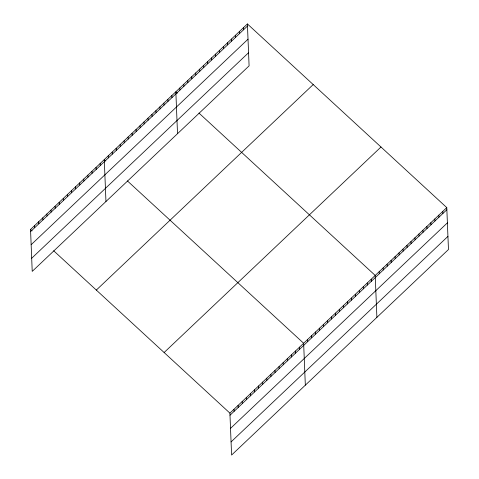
<?xml version="1.0" encoding="UTF-8"?>
<svg xmlns="http://www.w3.org/2000/svg" width="479" height="479" viewBox="0 0 479 479"><rect width="100%" height="100%" fill="white"/><g stroke="black" fill="none" stroke-linecap="round" stroke-linejoin="round"><path stroke-width="0.72" d="M247.404 23.95L249.092 65.862L32.219 271.383L30.536 229.471L247.404 23.95L446.781 207.617L448.464 249.529L231.597 455.05L229.908 413.137L53.666 250.774M30.62 231.567L247.487 26.052M31.147 244.709L248.02 39.188M31.692 258.241L248.559 52.726M96.327 290.076L313.2 84.561M164.117 352.526L380.991 147.005M229.908 413.137L446.781 207.617M229.998 415.233L446.865 209.718M230.525 428.376L447.392 222.855M231.064 441.913L447.937 236.392M177.38 93.189L175.841 91.77L177.523 133.683M198.971 113.08L375.213 275.437L376.895 317.355M105.811 161.01L104.272 159.591L105.955 201.509M127.402 180.9L303.644 343.257L305.333 385.176M30.536 229.471L32.075 230.89M442.806 211.383L442.889 213.484M438.83 215.155L438.914 217.25M434.854 218.921L434.938 221.023M430.878 222.687L430.962 224.789M426.903 226.459L426.987 228.555M422.927 230.225L423.011 232.321M418.951 233.992L419.035 236.093M414.976 237.758L415.059 239.859M411 241.53L411.084 243.625M407.024 245.296L407.108 247.398M403.049 249.062L403.132 251.164M399.073 252.834L399.157 254.93M395.097 256.6L395.181 258.696M391.115 260.366L391.205 262.468M387.14 264.133L387.23 266.234M383.164 267.905L383.248 270M379.188 271.671L379.272 273.772M371.237 279.209L371.321 281.305M367.261 282.975L367.345 285.071M363.286 286.741L363.369 288.843M359.31 290.508L359.394 292.609M355.334 294.28L355.418 296.375M351.358 298.046L351.442 300.147M347.383 301.812L347.467 303.914M343.407 305.584L343.491 307.68M339.431 309.35L339.515 311.446M335.456 313.116L335.539 315.218M331.48 316.882L331.564 318.984M327.504 320.655L327.588 322.75M323.529 324.421L323.612 326.522M319.553 328.187L319.637 330.288M315.577 331.953L315.661 334.055M311.601 335.725L311.685 337.821M307.626 339.491L307.71 341.593M299.549 347.143L299.632 349.239M295.453 351.023L295.537 353.125M291.358 354.903L291.442 357.005M287.262 358.789L287.346 360.885M283.167 362.669L283.251 364.77M279.065 366.549L279.155 368.65M274.97 370.435L275.054 372.53M270.875 374.315L270.958 376.416M266.779 378.2L266.863 380.296M262.684 382.08L262.767 384.176M258.588 385.96L258.672 388.062M243.428 27.716L243.512 29.818M254.487 389.846L254.577 391.942M239.452 31.488L239.536 33.584M250.391 393.726L250.475 395.828M235.476 35.254L235.56 37.35M246.296 397.606L246.38 399.708M231.501 39.021L231.585 41.122M242.2 401.492L242.284 403.587M227.525 42.787L227.609 44.888M238.105 405.372L238.189 407.473M223.549 46.559L223.633 48.654M234.009 409.252L234.093 411.353M219.574 50.325L219.657 52.427M215.598 54.091L215.682 56.193M211.622 57.863L211.706 59.959M207.647 61.629L207.73 63.725M203.671 65.395L203.755 67.497M199.695 69.162L199.779 71.263M195.719 72.934L195.803 75.029M191.744 76.7L191.828 78.801M187.768 80.466L187.852 82.568M183.792 84.238L183.876 86.334M179.817 88.004L179.9 90.1M171.865 95.537L171.949 97.638M167.884 99.309L167.973 101.404M163.908 103.075L163.998 105.176M159.932 106.841L160.016 108.943M155.956 110.613L156.04 112.709M151.981 114.379L152.065 116.475M148.005 118.145L148.089 120.247M144.029 121.911L144.113 124.013M140.054 125.684L140.137 127.779M136.078 129.45L136.162 131.551M132.102 133.216L132.186 135.317M128.127 136.982L128.21 139.084M124.151 140.754L124.235 142.85M120.175 144.52L120.259 146.622M116.199 148.286L116.283 150.388M112.224 152.059L112.308 154.154M108.248 155.825L108.332 157.926M100.177 163.477L100.261 165.572M96.075 167.357L96.165 169.458M91.98 171.237L92.064 173.338M87.885 175.122L87.968 177.218M83.789 179.002L83.873 181.104M79.694 182.882L79.777 184.984M75.598 186.768L75.682 188.864M71.497 190.648L71.581 192.75M67.401 194.528L67.485 196.629M63.306 198.414L63.39 200.509M59.21 202.294L59.294 204.395M55.115 206.174L55.199 208.275M51.019 210.059L51.103 212.155M46.918 213.939L47.002 216.041M42.823 217.819L42.906 219.921M38.727 221.705L38.811 223.801M34.632 225.585L34.716 227.687"/></g></svg>
